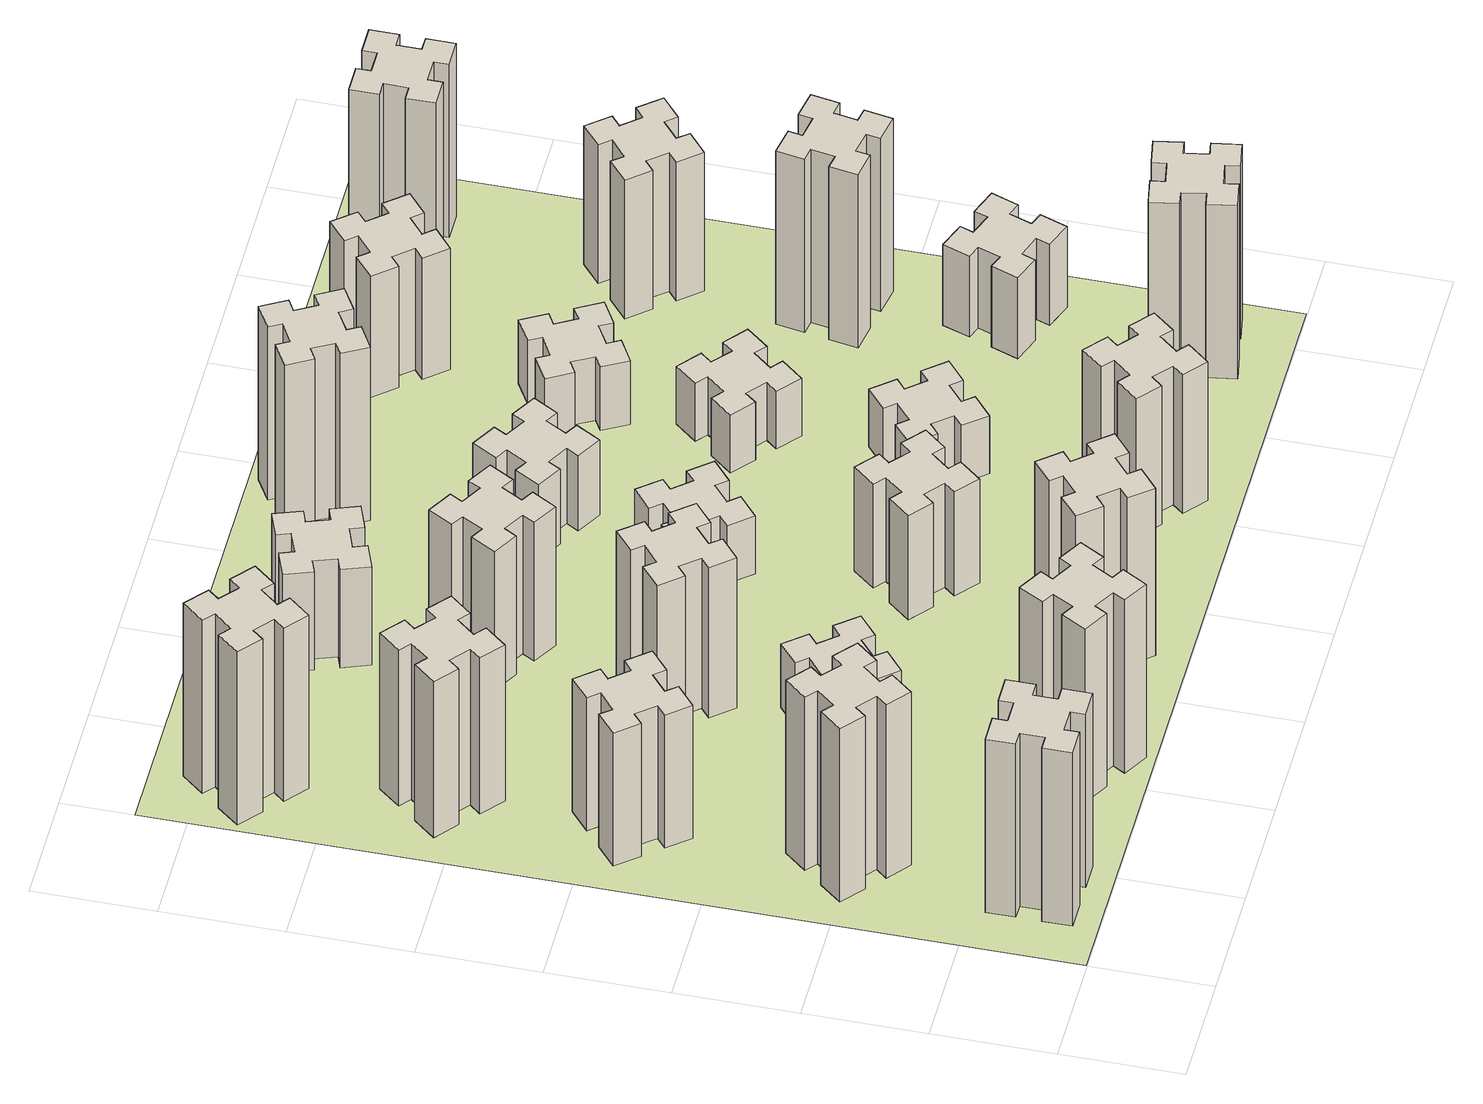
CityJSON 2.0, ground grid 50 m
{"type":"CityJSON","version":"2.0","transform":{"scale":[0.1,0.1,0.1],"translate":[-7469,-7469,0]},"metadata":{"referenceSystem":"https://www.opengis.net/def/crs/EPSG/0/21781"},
"CityObjects":{
"building1":{"type":"Building","attributes":{"class":"1000","function":"1000","usage":"1000","yearOfConstruction":2016,"roofType":"1000","measuredHeight":90,"storeysAboveGround":30,"storeysBelowGround":0},"geometry":[{"type":"Solid","lod":"1","boundaries":[[[[0,1,2,3,4,5,6,7,8,9,10,11,12,13,14,15,16,17,18,19]],[[17,16,20,21]],[[16,15,22,20]],[[15,14,23,22]],[[14,13,24,23]],[[13,12,25,24]],[[12,11,26,25]],[[11,10,27,26]],[[10,9,28,27]],[[9,8,29,28]],[[8,7,30,29]],[[7,6,31,30]],[[6,5,32,31]],[[5,4,33,32]],[[4,3,34,33]],[[3,2,35,34]],[[2,1,36,35]],[[1,0,37,36]],[[0,19,38,37]],[[19,18,39,38]],[[18,17,21,39]],[[24,25,26,27,28,29,30,31,32,33,34,35,36,37,38,39,21,20,22,23]]]]}]},
"building2":{"type":"Building","attributes":{"class":"1000","function":"1000","usage":"1000","yearOfConstruction":2016,"roofType":"1000","measuredHeight":90,"storeysAboveGround":30,"storeysBelowGround":0},"geometry":[{"type":"Solid","lod":"1","boundaries":[[[[40,41,42,43,44,45,46,47,48,49,50,51,52,53,54,55,56,57,58,59]],[[57,56,60,61]],[[56,55,62,60]],[[55,54,63,62]],[[54,53,64,63]],[[53,52,65,64]],[[52,51,66,65]],[[51,50,67,66]],[[50,49,68,67]],[[49,48,69,68]],[[48,47,70,69]],[[47,46,71,70]],[[46,45,72,71]],[[45,44,73,72]],[[44,43,74,73]],[[43,42,75,74]],[[42,41,76,75]],[[41,40,77,76]],[[40,59,78,77]],[[59,58,79,78]],[[58,57,61,79]],[[64,65,66,67,68,69,70,71,72,73,74,75,76,77,78,79,61,60,62,63]]]]}]},
"building3":{"type":"Building","attributes":{"class":"1000","function":"1000","usage":"1000","yearOfConstruction":2016,"roofType":"1000","measuredHeight":69,"storeysAboveGround":30,"storeysBelowGround":0},"geometry":[{"type":"Solid","lod":"1","boundaries":[[[[80,81,82,83,84,85,86,87,88,89,90,91,92,93,94,95,96,97,98,99]],[[97,96,100,101]],[[96,95,102,100]],[[95,94,103,102]],[[94,93,104,103]],[[93,92,105,104]],[[92,91,106,105]],[[91,90,107,106]],[[90,89,108,107]],[[89,88,109,108]],[[88,87,110,109]],[[87,86,111,110]],[[86,85,112,111]],[[85,84,113,112]],[[84,83,114,113]],[[83,82,115,114]],[[82,81,116,115]],[[81,80,117,116]],[[80,99,118,117]],[[99,98,119,118]],[[98,97,101,119]],[[104,105,106,107,108,109,110,111,112,113,114,115,116,117,118,119,101,100,102,103]]]]}]},
"building4":{"type":"Building","attributes":{"class":"1000","function":"1000","usage":"1000","yearOfConstruction":2016,"roofType":"1000","measuredHeight":81,"storeysAboveGround":30,"storeysBelowGround":0},"geometry":[{"type":"Solid","lod":"1","boundaries":[[[[120,121,122,123,124,125,126,127,128,129,130,131,132,133,134,135,136,137,138,139]],[[137,136,140,141]],[[136,135,142,140]],[[135,134,143,142]],[[134,133,144,143]],[[133,132,145,144]],[[132,131,146,145]],[[131,130,147,146]],[[130,129,148,147]],[[129,128,149,148]],[[128,127,150,149]],[[127,126,151,150]],[[126,125,152,151]],[[125,124,153,152]],[[124,123,154,153]],[[123,122,155,154]],[[122,121,156,155]],[[121,120,157,156]],[[120,139,158,157]],[[139,138,159,158]],[[138,137,141,159]],[[144,145,146,147,148,149,150,151,152,153,154,155,156,157,158,159,141,140,142,143]]]]}]},
"building5":{"type":"Building","attributes":{"class":"1000","function":"1000","usage":"1000","yearOfConstruction":2016,"roofType":"1000","measuredHeight":90,"storeysAboveGround":30,"storeysBelowGround":0},"geometry":[{"type":"Solid","lod":"1","boundaries":[[[[160,161,162,163,164,165,166,167,168,169,170,171,172,173,174,175,176,177,178,179]],[[177,176,180,181]],[[176,175,182,180]],[[175,174,183,182]],[[174,173,184,183]],[[173,172,185,184]],[[172,171,186,185]],[[171,170,187,186]],[[170,169,188,187]],[[169,168,189,188]],[[168,167,190,189]],[[167,166,191,190]],[[166,165,192,191]],[[165,164,193,192]],[[164,163,194,193]],[[163,162,195,194]],[[162,161,196,195]],[[161,160,197,196]],[[160,179,198,197]],[[179,178,199,198]],[[178,177,181,199]],[[184,185,186,187,188,189,190,191,192,193,194,195,196,197,198,199,181,180,182,183]]]]}]},
"building6":{"type":"Building","attributes":{"class":"1000","function":"1000","usage":"1000","yearOfConstruction":2016,"roofType":"1000","measuredHeight":90,"storeysAboveGround":30,"storeysBelowGround":0},"geometry":[{"type":"Solid","lod":"1","boundaries":[[[[200,201,202,203,204,205,206,207,208,209,210,211,212,213,214,215,216,217,218,219]],[[217,216,220,221]],[[216,215,222,220]],[[215,214,223,222]],[[214,213,224,223]],[[213,212,225,224]],[[212,211,226,225]],[[211,210,227,226]],[[210,209,228,227]],[[209,208,229,228]],[[208,207,230,229]],[[207,206,231,230]],[[206,205,232,231]],[[205,204,233,232]],[[204,203,234,233]],[[203,202,235,234]],[[202,201,236,235]],[[201,200,237,236]],[[200,219,238,237]],[[219,218,239,238]],[[218,217,221,239]],[[224,225,226,227,228,229,230,231,232,233,234,235,236,237,238,239,221,220,222,223]]]]}]},
"building7":{"type":"Building","attributes":{"class":"1000","function":"1000","usage":"1000","yearOfConstruction":2016,"roofType":"1000","measuredHeight":33,"storeysAboveGround":30,"storeysBelowGround":0},"geometry":[{"type":"Solid","lod":"1","boundaries":[[[[240,241,242,243,244,245,246,247,248,249,250,251,252,253,254,255,256,257,258,259]],[[257,256,260,261]],[[256,255,262,260]],[[255,254,263,262]],[[254,253,264,263]],[[253,252,265,264]],[[252,251,266,265]],[[251,250,267,266]],[[250,249,268,267]],[[249,248,269,268]],[[248,247,270,269]],[[247,246,271,270]],[[246,245,272,271]],[[245,244,273,272]],[[244,243,274,273]],[[243,242,275,274]],[[242,241,276,275]],[[241,240,277,276]],[[240,259,278,277]],[[259,258,279,278]],[[258,257,261,279]],[[264,265,266,267,268,269,270,271,272,273,274,275,276,277,278,279,261,260,262,263]]]]}]},
"building8":{"type":"Building","attributes":{"class":"1000","function":"1000","usage":"1000","yearOfConstruction":2016,"roofType":"1000","measuredHeight":78,"storeysAboveGround":30,"storeysBelowGround":0},"geometry":[{"type":"Solid","lod":"1","boundaries":[[[[280,281,282,283,284,285,286,287,288,289,290,291,292,293,294,295,296,297,298,299]],[[297,296,300,301]],[[296,295,302,300]],[[295,294,303,302]],[[294,293,304,303]],[[293,292,305,304]],[[292,291,306,305]],[[291,290,307,306]],[[290,289,308,307]],[[289,288,309,308]],[[288,287,310,309]],[[287,286,311,310]],[[286,285,312,311]],[[285,284,313,312]],[[284,283,314,313]],[[283,282,315,314]],[[282,281,316,315]],[[281,280,317,316]],[[280,299,318,317]],[[299,298,319,318]],[[298,297,301,319]],[[304,305,306,307,308,309,310,311,312,313,314,315,316,317,318,319,301,300,302,303]]]]}]},
"building9":{"type":"Building","attributes":{"class":"1000","function":"1000","usage":"1000","yearOfConstruction":2016,"roofType":"1000","measuredHeight":87,"storeysAboveGround":30,"storeysBelowGround":0},"geometry":[{"type":"Solid","lod":"1","boundaries":[[[[320,321,322,323,324,325,326,327,328,329,330,331,332,333,334,335,336,337,338,339]],[[337,336,340,341]],[[336,335,342,340]],[[335,334,343,342]],[[334,333,344,343]],[[333,332,345,344]],[[332,331,346,345]],[[331,330,347,346]],[[330,329,348,347]],[[329,328,349,348]],[[328,327,350,349]],[[327,326,351,350]],[[326,325,352,351]],[[325,324,353,352]],[[324,323,354,353]],[[323,322,355,354]],[[322,321,356,355]],[[321,320,357,356]],[[320,339,358,357]],[[339,338,359,358]],[[338,337,341,359]],[[344,345,346,347,348,349,350,351,352,353,354,355,356,357,358,359,341,340,342,343]]]]}]},
"building10":{"type":"Building","attributes":{"class":"1000","function":"1000","usage":"1000","yearOfConstruction":2016,"roofType":"1000","measuredHeight":72,"storeysAboveGround":30,"storeysBelowGround":0},"geometry":[{"type":"Solid","lod":"1","boundaries":[[[[360,361,362,363,364,365,366,367,368,369,370,371,372,373,374,375,376,377,378,379]],[[377,376,380,381]],[[376,375,382,380]],[[375,374,383,382]],[[374,373,384,383]],[[373,372,385,384]],[[372,371,386,385]],[[371,370,387,386]],[[370,369,388,387]],[[369,368,389,388]],[[368,367,390,389]],[[367,366,391,390]],[[366,365,392,391]],[[365,364,393,392]],[[364,363,394,393]],[[363,362,395,394]],[[362,361,396,395]],[[361,360,397,396]],[[360,379,398,397]],[[379,378,399,398]],[[378,377,381,399]],[[384,385,386,387,388,389,390,391,392,393,394,395,396,397,398,399,381,380,382,383]]]]}]},
"building11":{"type":"Building","attributes":{"class":"1000","function":"1000","usage":"1000","yearOfConstruction":2016,"roofType":"1000","measuredHeight":51,"storeysAboveGround":30,"storeysBelowGround":0},"geometry":[{"type":"Solid","lod":"1","boundaries":[[[[400,401,402,403,404,405,406,407,408,409,410,411,412,413,414,415,416,417,418,419]],[[417,416,420,421]],[[416,415,422,420]],[[415,414,423,422]],[[414,413,424,423]],[[413,412,425,424]],[[412,411,426,425]],[[411,410,427,426]],[[410,409,428,427]],[[409,408,429,428]],[[408,407,430,429]],[[407,406,431,430]],[[406,405,432,431]],[[405,404,433,432]],[[404,403,434,433]],[[403,402,435,434]],[[402,401,436,435]],[[401,400,437,436]],[[400,419,438,437]],[[419,418,439,438]],[[418,417,421,439]],[[424,425,426,427,428,429,430,431,432,433,434,435,436,437,438,439,421,420,422,423]]]]}]},
"building12":{"type":"Building","attributes":{"class":"1000","function":"1000","usage":"1000","yearOfConstruction":2016,"roofType":"1000","measuredHeight":54,"storeysAboveGround":30,"storeysBelowGround":0},"geometry":[{"type":"Solid","lod":"1","boundaries":[[[[440,441,442,443,444,445,446,447,448,449,450,451,452,453,454,455,456,457,458,459]],[[457,456,460,461]],[[456,455,462,460]],[[455,454,463,462]],[[454,453,464,463]],[[453,452,465,464]],[[452,451,466,465]],[[451,450,467,466]],[[450,449,468,467]],[[449,448,469,468]],[[448,447,470,469]],[[447,446,471,470]],[[446,445,472,471]],[[445,444,473,472]],[[444,443,474,473]],[[443,442,475,474]],[[442,441,476,475]],[[441,440,477,476]],[[440,459,478,477]],[[459,458,479,478]],[[458,457,461,479]],[[464,465,466,467,468,469,470,471,472,473,474,475,476,477,478,479,461,460,462,463]]]]}]},
"building13":{"type":"Building","attributes":{"class":"1000","function":"1000","usage":"1000","yearOfConstruction":2016,"roofType":"1000","measuredHeight":30,"storeysAboveGround":30,"storeysBelowGround":0},"geometry":[{"type":"Solid","lod":"1","boundaries":[[[[480,481,482,483,484,485,486,487,488,489,490,491,492,493,494,495,496,497,498,499]],[[497,496,500,501]],[[496,495,502,500]],[[495,494,503,502]],[[494,493,504,503]],[[493,492,505,504]],[[492,491,506,505]],[[491,490,507,506]],[[490,489,508,507]],[[489,488,509,508]],[[488,487,510,509]],[[487,486,511,510]],[[486,485,512,511]],[[485,484,513,512]],[[484,483,514,513]],[[483,482,515,514]],[[482,481,516,515]],[[481,480,517,516]],[[480,499,518,517]],[[499,498,519,518]],[[498,497,501,519]],[[504,505,506,507,508,509,510,511,512,513,514,515,516,517,518,519,501,500,502,503]]]]}]},
"building14":{"type":"Building","attributes":{"class":"1000","function":"1000","usage":"1000","yearOfConstruction":2016,"roofType":"1000","measuredHeight":72,"storeysAboveGround":30,"storeysBelowGround":0},"geometry":[{"type":"Solid","lod":"1","boundaries":[[[[520,521,522,523,524,525,526,527,528,529,530,531,532,533,534,535,536,537,538,539]],[[537,536,540,541]],[[536,535,542,540]],[[535,534,543,542]],[[534,533,544,543]],[[533,532,545,544]],[[532,531,546,545]],[[531,530,547,546]],[[530,529,548,547]],[[529,528,549,548]],[[528,527,550,549]],[[527,526,551,550]],[[526,525,552,551]],[[525,524,553,552]],[[524,523,554,553]],[[523,522,555,554]],[[522,521,556,555]],[[521,520,557,556]],[[520,539,558,557]],[[539,538,559,558]],[[538,537,541,559]],[[544,545,546,547,548,549,550,551,552,553,554,555,556,557,558,559,541,540,542,543]]]]}]},
"building15":{"type":"Building","attributes":{"class":"1000","function":"1000","usage":"1000","yearOfConstruction":2016,"roofType":"1000","measuredHeight":39,"storeysAboveGround":30,"storeysBelowGround":0},"geometry":[{"type":"Solid","lod":"1","boundaries":[[[[560,561,562,563,564,565,566,567,568,569,570,571,572,573,574,575,576,577,578,579]],[[577,576,580,581]],[[576,575,582,580]],[[575,574,583,582]],[[574,573,584,583]],[[573,572,585,584]],[[572,571,586,585]],[[571,570,587,586]],[[570,569,588,587]],[[569,568,589,588]],[[568,567,590,589]],[[567,566,591,590]],[[566,565,592,591]],[[565,564,593,592]],[[564,563,594,593]],[[563,562,595,594]],[[562,561,596,595]],[[561,560,597,596]],[[560,579,598,597]],[[579,578,599,598]],[[578,577,581,599]],[[584,585,586,587,588,589,590,591,592,593,594,595,596,597,598,599,581,580,582,583]]]]}]},
"building16":{"type":"Building","attributes":{"class":"1000","function":"1000","usage":"1000","yearOfConstruction":2016,"roofType":"1000","measuredHeight":90,"storeysAboveGround":30,"storeysBelowGround":0},"geometry":[{"type":"Solid","lod":"1","boundaries":[[[[600,601,602,603,604,605,606,607,608,609,610,611,612,613,614,615,616,617,618,619]],[[617,616,620,621]],[[616,615,622,620]],[[615,614,623,622]],[[614,613,624,623]],[[613,612,625,624]],[[612,611,626,625]],[[611,610,627,626]],[[610,609,628,627]],[[609,608,629,628]],[[608,607,630,629]],[[607,606,631,630]],[[606,605,632,631]],[[605,604,633,632]],[[604,603,634,633]],[[603,602,635,634]],[[602,601,636,635]],[[601,600,637,636]],[[600,619,638,637]],[[619,618,639,638]],[[618,617,621,639]],[[624,625,626,627,628,629,630,631,632,633,634,635,636,637,638,639,621,620,622,623]]]]}]},
"building17":{"type":"Building","attributes":{"class":"1000","function":"1000","usage":"1000","yearOfConstruction":2016,"roofType":"1000","measuredHeight":30,"storeysAboveGround":30,"storeysBelowGround":0},"geometry":[{"type":"Solid","lod":"1","boundaries":[[[[640,641,642,643,644,645,646,647,648,649,650,651,652,653,654,655,656,657,658,659]],[[657,656,660,661]],[[656,655,662,660]],[[655,654,663,662]],[[654,653,664,663]],[[653,652,665,664]],[[652,651,666,665]],[[651,650,667,666]],[[650,649,668,667]],[[649,648,669,668]],[[648,647,670,669]],[[647,646,671,670]],[[646,645,672,671]],[[645,644,673,672]],[[644,643,674,673]],[[643,642,675,674]],[[642,641,676,675]],[[641,640,677,676]],[[640,659,678,677]],[[659,658,679,678]],[[658,657,661,679]],[[664,665,666,667,668,669,670,671,672,673,674,675,676,677,678,679,661,660,662,663]]]]}]},
"building18":{"type":"Building","attributes":{"class":"1000","function":"1000","usage":"1000","yearOfConstruction":2016,"roofType":"1000","measuredHeight":30,"storeysAboveGround":30,"storeysBelowGround":0},"geometry":[{"type":"Solid","lod":"1","boundaries":[[[[680,681,682,683,684,685,686,687,688,689,690,691,692,693,694,695,696,697,698,699]],[[697,696,700,701]],[[696,695,702,700]],[[695,694,703,702]],[[694,693,704,703]],[[693,692,705,704]],[[692,691,706,705]],[[691,690,707,706]],[[690,689,708,707]],[[689,688,709,708]],[[688,687,710,709]],[[687,686,711,710]],[[686,685,712,711]],[[685,684,713,712]],[[684,683,714,713]],[[683,682,715,714]],[[682,681,716,715]],[[681,680,717,716]],[[680,699,718,717]],[[699,698,719,718]],[[698,697,701,719]],[[704,705,706,707,708,709,710,711,712,713,714,715,716,717,718,719,701,700,702,703]]]]}]},
"building19":{"type":"Building","attributes":{"class":"1000","function":"1000","usage":"1000","yearOfConstruction":2016,"roofType":"1000","measuredHeight":33,"storeysAboveGround":30,"storeysBelowGround":0},"geometry":[{"type":"Solid","lod":"1","boundaries":[[[[720,721,722,723,724,725,726,727,728,729,730,731,732,733,734,735,736,737,738,739]],[[737,736,740,741]],[[736,735,742,740]],[[735,734,743,742]],[[734,733,744,743]],[[733,732,745,744]],[[732,731,746,745]],[[731,730,747,746]],[[730,729,748,747]],[[729,728,749,748]],[[728,727,750,749]],[[727,726,751,750]],[[726,725,752,751]],[[725,724,753,752]],[[724,723,754,753]],[[723,722,755,754]],[[722,721,756,755]],[[721,720,757,756]],[[720,739,758,757]],[[739,738,759,758]],[[738,737,741,759]],[[744,745,746,747,748,749,750,751,752,753,754,755,756,757,758,759,741,740,742,743]]]]}]},
"building20":{"type":"Building","attributes":{"class":"1000","function":"1000","usage":"1000","yearOfConstruction":2016,"roofType":"1000","measuredHeight":90,"storeysAboveGround":30,"storeysBelowGround":0},"geometry":[{"type":"Solid","lod":"1","boundaries":[[[[760,761,762,763,764,765,766,767,768,769,770,771,772,773,774,775,776,777,778,779]],[[777,776,780,781]],[[776,775,782,780]],[[775,774,783,782]],[[774,773,784,783]],[[773,772,785,784]],[[772,771,786,785]],[[771,770,787,786]],[[770,769,788,787]],[[769,768,789,788]],[[768,767,790,789]],[[767,766,791,790]],[[766,765,792,791]],[[765,764,793,792]],[[764,763,794,793]],[[763,762,795,794]],[[762,761,796,795]],[[761,760,797,796]],[[760,779,798,797]],[[779,778,799,798]],[[778,777,781,799]],[[784,785,786,787,788,789,790,791,792,793,794,795,796,797,798,799,781,780,782,783]]]]}]},
"building21":{"type":"Building","attributes":{"class":"1000","function":"1000","usage":"1000","yearOfConstruction":2016,"roofType":"1000","measuredHeight":63,"storeysAboveGround":30,"storeysBelowGround":0},"geometry":[{"type":"Solid","lod":"1","boundaries":[[[[800,801,802,803,804,805,806,807,808,809,810,811,812,813,814,815,816,817,818,819]],[[817,816,820,821]],[[816,815,822,820]],[[815,814,823,822]],[[814,813,824,823]],[[813,812,825,824]],[[812,811,826,825]],[[811,810,827,826]],[[810,809,828,827]],[[809,808,829,828]],[[808,807,830,829]],[[807,806,831,830]],[[806,805,832,831]],[[805,804,833,832]],[[804,803,834,833]],[[803,802,835,834]],[[802,801,836,835]],[[801,800,837,836]],[[800,819,838,837]],[[819,818,839,838]],[[818,817,821,839]],[[824,825,826,827,828,829,830,831,832,833,834,835,836,837,838,839,821,820,822,823]]]]}]},
"building22":{"type":"Building","attributes":{"class":"1000","function":"1000","usage":"1000","yearOfConstruction":2016,"roofType":"1000","measuredHeight":42,"storeysAboveGround":30,"storeysBelowGround":0},"geometry":[{"type":"Solid","lod":"1","boundaries":[[[[840,841,842,843,844,845,846,847,848,849,850,851,852,853,854,855,856,857,858,859]],[[857,856,860,861]],[[856,855,862,860]],[[855,854,863,862]],[[854,853,864,863]],[[853,852,865,864]],[[852,851,866,865]],[[851,850,867,866]],[[850,849,868,867]],[[849,848,869,868]],[[848,847,870,869]],[[847,846,871,870]],[[846,845,872,871]],[[845,844,873,872]],[[844,843,874,873]],[[843,842,875,874]],[[842,841,876,875]],[[841,840,877,876]],[[840,859,878,877]],[[859,858,879,878]],[[858,857,861,879]],[[864,865,866,867,868,869,870,871,872,873,874,875,876,877,878,879,861,860,862,863]]]]}]},
"building23":{"type":"Building","attributes":{"class":"1000","function":"1000","usage":"1000","yearOfConstruction":2016,"roofType":"1000","measuredHeight":90,"storeysAboveGround":30,"storeysBelowGround":0},"geometry":[{"type":"Solid","lod":"1","boundaries":[[[[880,881,882,883,884,885,886,887,888,889,890,891,892,893,894,895,896,897,898,899]],[[897,896,900,901]],[[896,895,902,900]],[[895,894,903,902]],[[894,893,904,903]],[[893,892,905,904]],[[892,891,906,905]],[[891,890,907,906]],[[890,889,908,907]],[[889,888,909,908]],[[888,887,910,909]],[[887,886,911,910]],[[886,885,912,911]],[[885,884,913,912]],[[884,883,914,913]],[[883,882,915,914]],[[882,881,916,915]],[[881,880,917,916]],[[880,899,918,917]],[[899,898,919,918]],[[898,897,901,919]],[[904,905,906,907,908,909,910,911,912,913,914,915,916,917,918,919,901,900,902,903]]]]}]},
"building24":{"type":"Building","attributes":{"class":"1000","function":"1000","usage":"1000","yearOfConstruction":2016,"roofType":"1000","measuredHeight":72,"storeysAboveGround":30,"storeysBelowGround":0},"geometry":[{"type":"Solid","lod":"1","boundaries":[[[[920,921,922,923,924,925,926,927,928,929,930,931,932,933,934,935,936,937,938,939]],[[937,936,940,941]],[[936,935,942,940]],[[935,934,943,942]],[[934,933,944,943]],[[933,932,945,944]],[[932,931,946,945]],[[931,930,947,946]],[[930,929,948,947]],[[929,928,949,948]],[[928,927,950,949]],[[927,926,951,950]],[[926,925,952,951]],[[925,924,953,952]],[[924,923,954,953]],[[923,922,955,954]],[[922,921,956,955]],[[921,920,957,956]],[[920,939,958,957]],[[939,938,959,958]],[[938,937,941,959]],[[944,945,946,947,948,949,950,951,952,953,954,955,956,957,958,959,941,940,942,943]]]]}]},
"building25":{"type":"Building","attributes":{"class":"1000","function":"1000","usage":"1000","yearOfConstruction":2016,"roofType":"1000","measuredHeight":90,"storeysAboveGround":30,"storeysBelowGround":0},"geometry":[{"type":"Solid","lod":"1","boundaries":[[[[960,961,962,963,964,965,966,967,968,969,970,971,972,973,974,975,976,977,978,979]],[[977,976,980,981]],[[976,975,982,980]],[[975,974,983,982]],[[974,973,984,983]],[[973,972,985,984]],[[972,971,986,985]],[[971,970,987,986]],[[970,969,988,987]],[[969,968,989,988]],[[968,967,990,989]],[[967,966,991,990]],[[966,965,992,991]],[[965,964,993,992]],[[964,963,994,993]],[[963,962,995,994]],[[962,961,996,995]],[[961,960,997,996]],[[960,979,998,997]],[[979,978,999,998]],[[978,977,981,999]],[[984,985,986,987,988,989,990,991,992,993,994,995,996,997,998,999,981,980,982,983]]]]}]},
"landuse1":{"type":"LandUse","attributes":{"name":"plot1","function":"1010"},"geometry":[{"type":"MultiSurface","lod":"1","boundaries":[[[1000,1001,1002,1003]]]}]}
},
"vertices":[
[265,325,0],[265,225,0],[205,225,0],[205,105,0],[325,105,0],[325,165,0],[425,165,0],[425,105,0],[545,105,0],[545,225,0],[485,225,0],[485,325,0],[545,325,0],[545,445,0],[425,445,0],[425,385,0],[325,385,0],[325,445,0],[205,445,0],[205,325,0],[325,385,900],[325,445,900],[425,385,900],[425,445,900],[545,445,900],[545,325,900],[485,325,900],[485,225,900],[545,225,900],[545,105,900],[425,105,900],[425,165,900],[325,165,900],[325,105,900],[205,105,900],[205,225,900],[265,225,900],[265,325,900],[205,325,900],[205,445,900],
[484,1067,0],[408,1132,0],[446,1178,0],[354,1255,0],[277,1163,0],[323,1124,0],[259,1048,0],[213,1086,0],[136,994,0],[228,917,0],[266,963,0],[343,899,0],[304,853,0],[396,776,0],[473,868,0],[427,906,0],[492,983,0],[538,944,0],[615,1036,0],[523,1113,0],[492,983,900],[538,944,900],[427,906,900],[473,868,900],[396,776,900],[304,853,900],[343,899,900],[266,963,900],[228,917,900],[136,994,900],[213,1086,900],[259,1048,900],[323,1124,900],[277,1163,900],[354,1255,900],[446,1178,900],[408,1132,900],[484,1067,900],[523,1113,900],[615,1036,900],
[492,1888,0],[427,1964,0],[473,2003,0],[396,2095,0],[304,2018,0],[343,1972,0],[266,1907,0],[228,1953,0],[136,1876,0],[213,1784,0],[259,1823,0],[323,1746,0],[277,1708,0],[354,1616,0],[446,1693,0],[408,1739,0],[484,1803,0],[523,1757,0],[615,1834,0],[538,1926,0],[484,1803,690],[523,1757,690],[408,1739,690],[446,1693,690],[354,1616,690],[277,1708,690],[323,1746,690],[259,1823,690],[213,1784,690],[136,1876,690],[228,1953,690],[266,1907,690],[343,1972,690],[304,2018,690],[396,2095,690],[473,2003,690],[427,1964,690],[492,1888,690],[538,1926,690],[615,1834,690],
[427,2486,0],[492,2563,0],[538,2524,0],[615,2616,0],[523,2693,0],[484,2647,0],[408,2712,0],[446,2758,0],[354,2835,0],[277,2743,0],[323,2704,0],[259,2628,0],[213,2666,0],[136,2574,0],[228,2497,0],[266,2543,0],[343,2479,0],[304,2433,0],[396,2356,0],[473,2448,0],[343,2479,810],[304,2433,810],[266,2543,810],[228,2497,810],[136,2574,810],[213,2666,810],[259,2628,810],[323,2704,810],[277,2743,810],[354,2835,810],[446,2758,810],[408,2712,810],[484,2647,810],[523,2693,810],[615,2616,810],[538,2524,810],[492,2563,810],[427,2486,810],[473,2448,810],[396,2356,810],
[1214,346,0],[1127,396,0],[1157,448,0],[1053,508,0],[993,404,0],[1045,374,0],[995,287,0],[943,317,0],[883,213,0],[987,153,0],[1017,205,0],[1104,155,0],[1074,103,0],[1178,43,0],[1238,147,0],[1186,177,0],[1236,264,0],[1288,234,0],[1348,338,0],[1244,398,0],[1236,264,900],[1288,234,900],[1186,177,900],[1238,147,900],[1178,43,900],[1074,103,900],[1104,155,900],[1017,205,900],[987,153,900],[883,213,900],[943,317,900],[995,287,900],[1045,374,900],[993,404,900],[1053,508,900],[1157,448,900],[1127,396,900],[1214,346,900],[1244,398,900],[1348,338,900],
[384,3387,0],[308,3452,0],[346,3498,0],[254,3575,0],[177,3483,0],[223,3444,0],[159,3368,0],[113,3406,0],[36,3314,0],[128,3237,0],[166,3283,0],[243,3219,0],[204,3173,0],[296,3096,0],[373,3188,0],[327,3226,0],[392,3303,0],[438,3264,0],[515,3356,0],[423,3433,0],[392,3303,900],[438,3264,900],[327,3226,900],[373,3188,900],[296,3096,900],[204,3173,900],[243,3219,900],[166,3283,900],[128,3237,900],[36,3314,900],[113,3406,900],[159,3368,900],[223,3444,900],[177,3483,900],[254,3575,900],[346,3498,900],[308,3452,900],[384,3387,900],[423,3433,900],[515,3356,900],
[1083,1332,0],[1006,1267,0],[968,1313,0],[876,1236,0],[953,1144,0],[999,1183,0],[1063,1106,0],[1017,1068,0],[1094,976,0],[1186,1053,0],[1148,1099,0],[1224,1163,0],[1263,1117,0],[1355,1194,0],[1278,1286,0],[1232,1248,0],[1167,1324,0],[1213,1363,0],[1136,1455,0],[1044,1378,0],[1167,1324,330],[1213,1363,330],[1232,1248,330],[1278,1286,330],[1355,1194,330],[1263,1117,330],[1224,1163,330],[1148,1099,330],[1186,1053,330],[1094,976,330],[1017,1068,330],[1063,1106,330],[999,1183,330],[953,1144,330],[876,1236,330],[968,1313,330],[1006,1267,330],[1083,1332,330],[1044,1378,330],[1136,1455,330],
[1083,1972,0],[1006,1907,0],[968,1953,0],[876,1876,0],[953,1784,0],[999,1823,0],[1063,1746,0],[1017,1708,0],[1094,1616,0],[1186,1693,0],[1148,1739,0],[1224,1803,0],[1263,1757,0],[1355,1834,0],[1278,1926,0],[1232,1888,0],[1167,1964,0],[1213,2003,0],[1136,2095,0],[1044,2018,0],[1167,1964,780],[1213,2003,780],[1232,1888,780],[1278,1926,780],[1355,1834,780],[1263,1757,780],[1224,1803,780],[1148,1739,780],[1186,1693,780],[1094,1616,780],[1017,1708,780],[1063,1746,780],[999,1823,780],[953,1784,780],[876,1876,780],[968,1953,780],[1006,1907,780],[1083,1972,780],[1044,2018,780],[1136,2095,780],
[1639,343,0],[1703,266,0],[1657,228,0],[1734,136,0],[1826,213,0],[1788,259,0],[1864,323,0],[1903,277,0],[1995,354,0],[1918,446,0],[1872,408,0],[1807,484,0],[1853,523,0],[1776,615,0],[1684,538,0],[1723,492,0],[1646,427,0],[1608,473,0],[1516,396,0],[1593,304,0],[1646,427,870],[1608,473,870],[1723,492,870],[1684,538,870],[1776,615,870],[1853,523,870],[1807,484,870],[1872,408,870],[1918,446,870],[1995,354,870],[1903,277,870],[1864,323,870],[1788,259,870],[1826,213,870],[1734,136,870],[1657,228,870],[1703,266,870],[1639,343,870],[1593,304,870],[1516,396,870],
[1117,2525,0],[1204,2475,0],[1174,2423,0],[1278,2363,0],[1338,2467,0],[1286,2497,0],[1336,2584,0],[1388,2554,0],[1448,2658,0],[1344,2718,0],[1314,2666,0],[1227,2716,0],[1257,2768,0],[1153,2828,0],[1093,2724,0],[1145,2694,0],[1095,2607,0],[1043,2637,0],[983,2533,0],[1087,2473,0],[1095,2607,720],[1043,2637,720],[1145,2694,720],[1093,2724,720],[1153,2828,720],[1257,2768,720],[1227,2716,720],[1314,2666,720],[1344,2718,720],[1448,2658,720],[1388,2554,720],[1336,2584,720],[1286,2497,720],[1338,2467,720],[1278,2363,720],[1174,2423,720],[1204,2475,720],[1117,2525,720],[1087,2473,720],[983,2533,720],
[1125,3356,0],[1031,3322,0],[1010,3378,0],[897,3337,0],[939,3224,0],[995,3245,0],[1029,3151,0],[973,3130,0],[1014,3017,0],[1127,3059,0],[1106,3115,0],[1200,3149,0],[1220,3093,0],[1333,3134,0],[1292,3247,0],[1236,3226,0],[1202,3320,0],[1258,3340,0],[1217,3453,0],[1104,3412,0],[1202,3320,510],[1258,3340,510],[1236,3226,510],[1292,3247,510],[1333,3134,510],[1220,3093,510],[1200,3149,510],[1106,3115,510],[1127,3059,510],[1014,3017,510],[973,3130,510],[1029,3151,510],[995,3245,510],[939,3224,510],[897,3337,510],[1010,3378,510],[1031,3322,510],[1125,3356,510],[1104,3412,510],[1217,3453,510],
[1846,1063,0],[1923,999,0],[1884,953,0],[1976,876,0],[2053,968,0],[2007,1006,0],[2072,1083,0],[2118,1044,0],[2195,1136,0],[2103,1213,0],[2064,1167,0],[1988,1232,0],[2026,1278,0],[1934,1355,0],[1857,1263,0],[1903,1224,0],[1839,1148,0],[1793,1186,0],[1716,1094,0],[1808,1017,0],[1839,1148,540],[1793,1186,540],[1903,1224,540],[1857,1263,540],[1934,1355,540],[2026,1278,540],[1988,1232,540],[2064,1167,540],[2103,1213,540],[2195,1136,540],[2118,1044,540],[2072,1083,540],[2007,1006,540],[2053,968,540],[1976,876,540],[1884,953,540],[1923,999,540],[1846,1063,540],[1808,1017,540],[1716,1094,540],
[1972,1988,0],[1907,2064,0],[1953,2103,0],[1876,2195,0],[1784,2118,0],[1823,2072,0],[1746,2007,0],[1708,2053,0],[1616,1976,0],[1693,1884,0],[1739,1923,0],[1803,1846,0],[1757,1808,0],[1834,1716,0],[1926,1793,0],[1888,1839,0],[1964,1903,0],[2003,1857,0],[2095,1934,0],[2018,2026,0],[1964,1903,300],[2003,1857,300],[1888,1839,300],[1926,1793,300],[1834,1716,300],[1757,1808,300],[1803,1846,300],[1739,1923,300],[1693,1884,300],[1616,1976,300],[1708,2053,300],[1746,2007,300],[1823,2072,300],[1784,2118,300],[1876,2195,300],[1953,2103,300],[1907,2064,300],[1972,1988,300],[2018,2026,300],[2095,1934,300],
[2486,323,0],[2563,259,0],[2524,213,0],[2616,136,0],[2693,228,0],[2647,266,0],[2712,343,0],[2758,304,0],[2835,396,0],[2743,473,0],[2704,427,0],[2628,492,0],[2666,538,0],[2574,615,0],[2497,523,0],[2543,484,0],[2479,408,0],[2433,446,0],[2356,354,0],[2448,277,0],[2479,408,720],[2433,446,720],[2543,484,720],[2497,523,720],[2574,615,720],[2666,538,720],[2628,492,720],[2704,427,720],[2743,473,720],[2835,396,720],[2758,304,720],[2712,343,720],[2647,266,720],[2693,228,720],[2616,136,720],[2524,213,720],[2563,259,720],[2486,323,720],[2448,277,720],[2356,354,720],
[2026,2497,0],[2076,2584,0],[2128,2554,0],[2188,2658,0],[2084,2718,0],[2054,2666,0],[1967,2716,0],[1997,2768,0],[1893,2828,0],[1833,2724,0],[1885,2694,0],[1835,2607,0],[1783,2637,0],[1723,2533,0],[1827,2473,0],[1857,2525,0],[1944,2475,0],[1914,2423,0],[2018,2363,0],[2078,2467,0],[1944,2475,390],[1914,2423,390],[1857,2525,390],[1827,2473,390],[1723,2533,390],[1783,2637,390],[1835,2607,390],[1885,2694,390],[1833,2724,390],[1893,2828,390],[1997,2768,390],[1967,2716,390],[2054,2666,390],[2084,2718,390],[2188,2658,390],[2128,2554,390],[2076,2584,390],[2026,2497,390],[2078,2467,390],[2018,2363,390],
[1844,3556,0],[1757,3506,0],[1727,3558,0],[1623,3498,0],[1683,3394,0],[1735,3424,0],[1785,3337,0],[1733,3307,0],[1793,3203,0],[1897,3263,0],[1867,3315,0],[1954,3365,0],[1984,3313,0],[2088,3373,0],[2028,3477,0],[1976,3447,0],[1926,3534,0],[1978,3564,0],[1918,3668,0],[1814,3608,0],[1926,3534,900],[1978,3564,900],[1976,3447,900],[2028,3477,900],[2088,3373,900],[1984,3313,900],[1954,3365,900],[1867,3315,900],[1897,3263,900],[1793,3203,900],[1733,3307,900],[1785,3337,900],[1735,3424,900],[1683,3394,900],[1623,3498,900],[1727,3558,900],[1757,3506,900],[1844,3556,900],[1814,3608,900],[1918,3668,900],
[2628,1099,0],[2704,1163,0],[2743,1117,0],[2835,1194,0],[2758,1286,0],[2712,1248,0],[2647,1324,0],[2693,1363,0],[2616,1455,0],[2524,1378,0],[2563,1332,0],[2486,1267,0],[2448,1313,0],[2356,1236,0],[2433,1144,0],[2479,1183,0],[2543,1106,0],[2497,1068,0],[2574,976,0],[2666,1053,0],[2543,1106,300],[2497,1068,300],[2479,1183,300],[2433,1144,300],[2356,1236,300],[2448,1313,300],[2486,1267,300],[2563,1332,300],[2524,1378,300],[2616,1455,300],[2693,1363,300],[2647,1324,300],[2712,1248,300],[2758,1286,300],[2835,1194,300],[2743,1117,300],[2704,1163,300],[2628,1099,300],[2666,1053,300],[2574,976,300],
[2704,2007,0],[2628,2072,0],[2666,2118,0],[2574,2195,0],[2497,2103,0],[2543,2064,0],[2479,1988,0],[2433,2026,0],[2356,1934,0],[2448,1857,0],[2486,1903,0],[2563,1839,0],[2524,1793,0],[2616,1716,0],[2693,1808,0],[2647,1846,0],[2712,1923,0],[2758,1884,0],[2835,1976,0],[2743,2053,0],[2712,1923,300],[2758,1884,300],[2647,1846,300],[2693,1808,300],[2616,1716,300],[2524,1793,300],[2563,1839,300],[2486,1903,300],[2448,1857,300],[2356,1934,300],[2433,2026,300],[2479,1988,300],[2543,2064,300],[2497,2103,300],[2574,2195,300],[2666,2118,300],[2628,2072,300],[2704,2007,300],[2743,2053,300],[2835,1976,300],
[2475,2584,0],[2525,2497,0],[2473,2467,0],[2533,2363,0],[2637,2423,0],[2607,2475,0],[2694,2525,0],[2724,2473,0],[2828,2533,0],[2768,2637,0],[2716,2607,0],[2666,2694,0],[2718,2724,0],[2658,2828,0],[2554,2768,0],[2584,2716,0],[2497,2666,0],[2467,2718,0],[2363,2658,0],[2423,2554,0],[2497,2666,330],[2467,2718,330],[2584,2716,330],[2554,2768,330],[2658,2828,330],[2718,2724,330],[2666,2694,330],[2716,2607,330],[2768,2637,330],[2828,2533,330],[2724,2473,330],[2694,2525,330],[2607,2475,330],[2637,2423,330],[2533,2363,330],[2473,2467,330],[2525,2497,330],[2475,2584,330],[2423,2554,330],[2363,2658,330],
[3465,492,0],[3367,475,0],[3357,534,0],[3238,513,0],[3259,395,0],[3318,405,0],[3336,307,0],[3277,297,0],[3297,178,0],[3416,199,0],[3405,258,0],[3504,276,0],[3514,217,0],[3632,237,0],[3611,356,0],[3552,345,0],[3535,444,0],[3594,454,0],[3573,572,0],[3455,551,0],[3535,444,900],[3594,454,900],[3552,345,900],[3611,356,900],[3632,237,900],[3514,217,900],[3504,276,900],[3405,258,900],[3416,199,900],[3297,178,900],[3277,297,900],[3336,307,900],[3318,405,900],[3259,395,900],[3238,513,900],[3357,534,900],[3367,475,900],[3465,492,900],[3455,551,900],[3573,572,900],
[2812,3368,0],[2747,3444,0],[2793,3483,0],[2716,3575,0],[2624,3498,0],[2663,3452,0],[2586,3387,0],[2548,3433,0],[2456,3356,0],[2533,3264,0],[2579,3303,0],[2643,3226,0],[2597,3188,0],[2674,3096,0],[2766,3173,0],[2728,3219,0],[2804,3283,0],[2843,3237,0],[2935,3314,0],[2858,3406,0],[2804,3283,630],[2843,3237,630],[2728,3219,630],[2766,3173,630],[2674,3096,630],[2597,3188,630],[2643,3226,630],[2579,3303,630],[2533,3264,630],[2456,3356,630],[2548,3433,630],[2586,3387,630],[2663,3452,630],[2624,3498,630],[2716,3575,630],[2793,3483,630],[2747,3444,630],[2812,3368,630],[2858,3406,630],[2935,3314,630],
[3351,1029,0],[3445,995,0],[3424,939,0],[3537,897,0],[3578,1010,0],[3522,1031,0],[3556,1125,0],[3612,1104,0],[3653,1217,0],[3540,1258,0],[3520,1202,0],[3426,1236,0],[3447,1292,0],[3334,1333,0],[3293,1220,0],[3349,1200,0],[3315,1106,0],[3259,1127,0],[3217,1014,0],[3330,973,0],[3315,1106,420],[3259,1127,420],[3349,1200,420],[3293,1220,420],[3334,1333,420],[3447,1292,420],[3426,1236,420],[3520,1202,420],[3540,1258,420],[3653,1217,420],[3612,1104,420],[3556,1125,420],[3522,1031,420],[3578,1010,420],[3537,897,420],[3424,939,420],[3445,995,420],[3351,1029,420],[3330,973,420],[3217,1014,420],
[3267,1656,0],[3365,1638,0],[3355,1579,0],[3473,1558,0],[3494,1677,0],[3435,1687,0],[3452,1785,0],[3511,1775,0],[3532,1893,0],[3414,1914,0],[3404,1855,0],[3305,1872,0],[3316,1931,0],[3197,1952,0],[3177,1834,0],[3236,1824,0],[3218,1725,0],[3159,1736,0],[3138,1617,0],[3257,1597,0],[3218,1725,900],[3159,1736,900],[3236,1824,900],[3177,1834,900],[3197,1952,900],[3316,1931,900],[3305,1872,900],[3404,1855,900],[3414,1914,900],[3532,1893,900],[3511,1775,900],[3452,1785,900],[3435,1687,900],[3494,1677,900],[3473,1558,900],[3355,1579,900],[3365,1638,900],[3267,1656,900],[3257,1597,900],[3138,1617,900],
[3219,2463,0],[3283,2386,0],[3237,2348,0],[3314,2256,0],[3406,2333,0],[3368,2379,0],[3444,2443,0],[3483,2397,0],[3575,2474,0],[3498,2566,0],[3452,2528,0],[3387,2604,0],[3433,2643,0],[3356,2735,0],[3264,2658,0],[3303,2612,0],[3226,2547,0],[3188,2593,0],[3096,2516,0],[3173,2424,0],[3226,2547,720],[3188,2593,720],[3303,2612,720],[3264,2658,720],[3356,2735,720],[3433,2643,720],[3387,2604,720],[3452,2528,720],[3498,2566,720],[3575,2474,720],[3483,2397,720],[3444,2443,720],[3368,2379,720],[3406,2333,720],[3314,2256,720],[3237,2348,720],[3283,2386,720],[3219,2463,720],[3173,2424,720],[3096,2516,720],
[3285,3325,0],[3385,3325,0],[3385,3265,0],[3505,3265,0],[3505,3385,0],[3445,3385,0],[3445,3485,0],[3505,3485,0],[3505,3605,0],[3385,3605,0],[3385,3545,0],[3285,3545,0],[3285,3605,0],[3165,3605,0],[3165,3485,0],[3225,3485,0],[3225,3385,0],[3165,3385,0],[3165,3265,0],[3285,3265,0],[3225,3385,900],[3165,3385,900],[3225,3485,900],[3165,3485,900],[3165,3605,900],[3285,3605,900],[3285,3545,900],[3385,3545,900],[3385,3605,900],[3505,3605,900],[3505,3485,900],[3445,3485,900],[3445,3385,900],[3505,3385,900],[3505,3265,900],[3385,3265,900],[3385,3325,900],[3285,3325,900],[3285,3265,900],[3165,3265,900],
[5,3705,0],[3705,3705,0],[3705,5,0],[5,5,0]
]}
